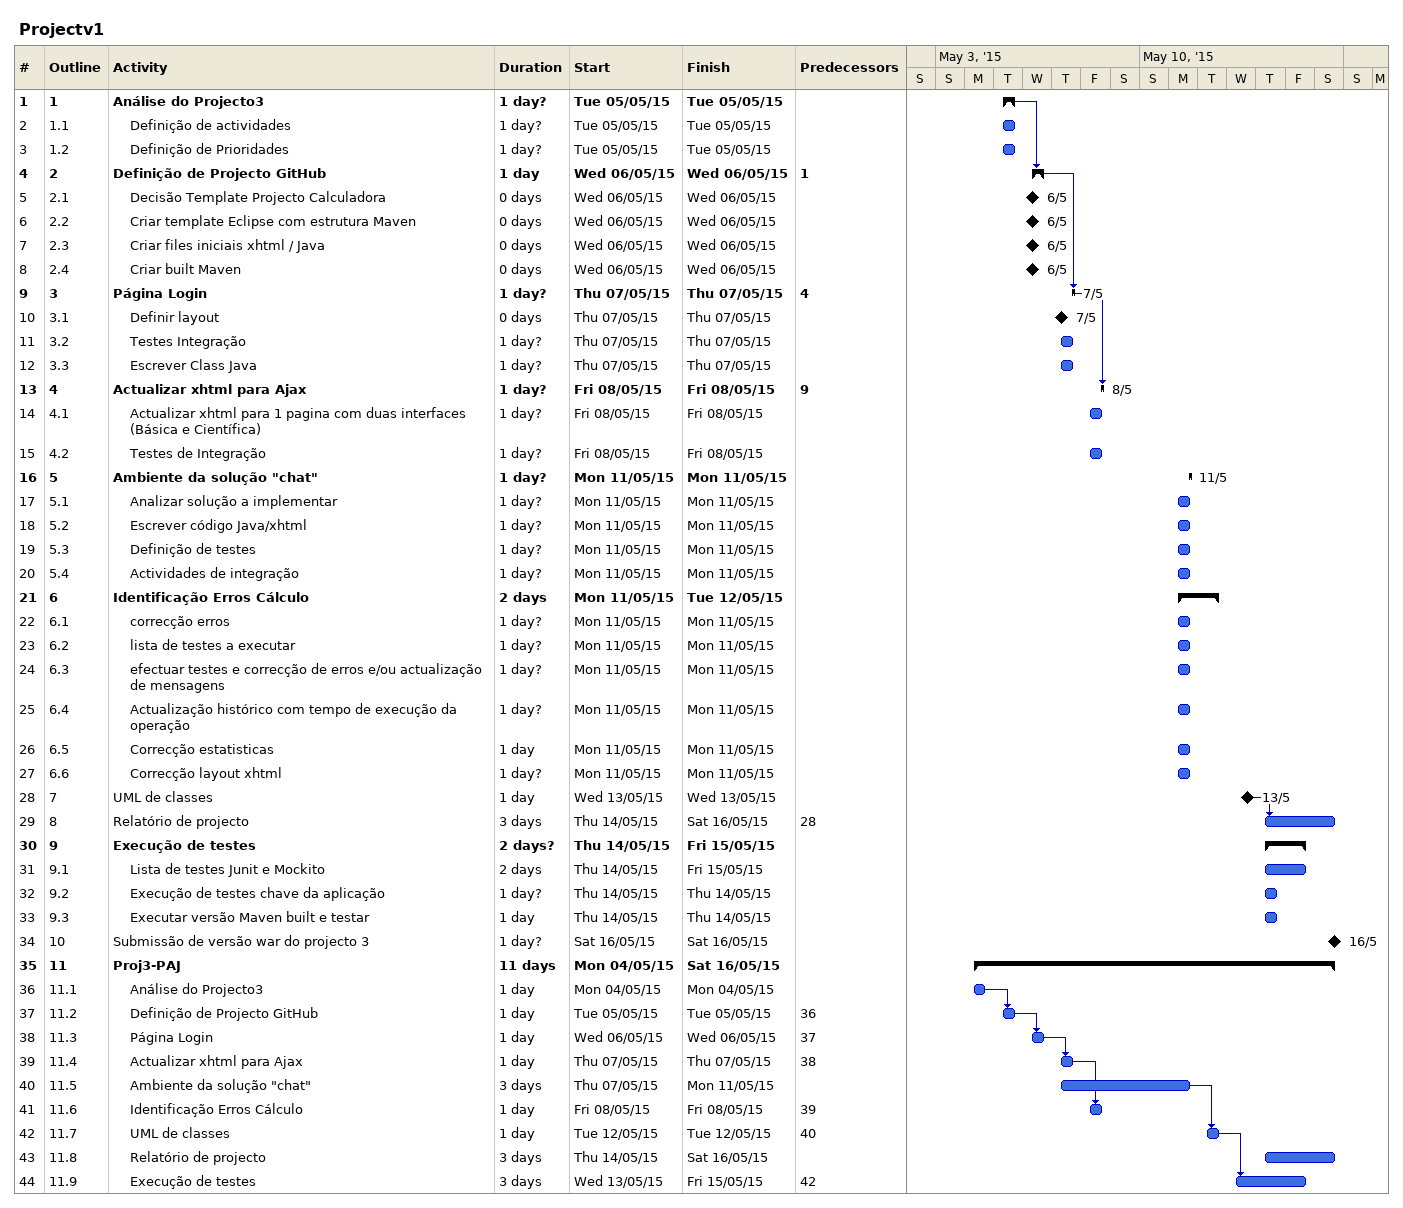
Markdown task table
Projectv1

| ID | WBS | Task | Duration | Start | Finish | Predecessors |
|---|---|---|---|---|---|---|
| 1 | 1 | **Análise do Projecto3** | 1d? | 2015-05-05 | 2015-05-05 |  |
| 2 | 1.1 | Definição de actividades | 1d? | 2015-05-05 | 2015-05-05 |  |
| 3 | 1.2 | Definição de Prioridades | 1d? | 2015-05-05 | 2015-05-05 |  |
| 4 | 2 | **Definição de Projecto GitHub** | 1d | 2015-05-06 | 2015-05-06 | 1 |
| 5 | 2.1 | Decisão Template Projecto Calculadora | 0d | 2015-05-06 | 2015-05-06 |  |
| 6 | 2.2 | Criar template Eclipse com estrutura Maven | 0d | 2015-05-06 | 2015-05-06 |  |
| 7 | 2.3 | Criar files iniciais xhtml / Java | 0d | 2015-05-06 | 2015-05-06 |  |
| 8 | 2.4 | Criar built Maven | 0d | 2015-05-06 | 2015-05-06 |  |
| 9 | 3 | **Página Login** | 1d? | 2015-05-07 | 2015-05-07 | 4 |
| 10 | 3.1 | Definir layout | 0d | 2015-05-07 | 2015-05-07 |  |
| 11 | 3.2 | Testes Integração | 1d? | 2015-05-07 | 2015-05-07 |  |
| 12 | 3.3 | Escrever Class Java | 1d? | 2015-05-07 | 2015-05-07 |  |
| 13 | 4 | **Actualizar xhtml para Ajax** | 1d? | 2015-05-08 | 2015-05-08 | 9 |
| 14 | 4.1 | Actualizar xhtml para 1 pagina com duas interfaces (Básica e Científica) | 1d? | 2015-05-08 | 2015-05-08 |  |
| 15 | 4.2 | Testes de Integração | 1d? | 2015-05-08 | 2015-05-08 |  |
| 16 | 5 | **Ambiente da solução "chat"** | 1d? | 2015-05-11 | 2015-05-11 |  |
| 17 | 5.1 | Analizar solução a implementar | 1d? | 2015-05-11 | 2015-05-11 |  |
| 18 | 5.2 | Escrever código Java/xhtml | 1d? | 2015-05-11 | 2015-05-11 |  |
| 19 | 5.3 | Definição de testes | 1d? | 2015-05-11 | 2015-05-11 |  |
| 20 | 5.4 | Actividades de integração | 1d? | 2015-05-11 | 2015-05-11 |  |
| 21 | 6 | **Identificação Erros Cálculo** | 2d | 2015-05-11 | 2015-05-12 |  |
| 22 | 6.1 | correcção erros | 1d? | 2015-05-11 | 2015-05-11 |  |
| 23 | 6.2 | lista de testes a executar | 1d? | 2015-05-11 | 2015-05-11 |  |
| 24 | 6.3 | efectuar testes e correcção de erros e/ou actualização de mensagens | 1d? | 2015-05-11 | 2015-05-11 |  |
| 25 | 6.4 | Actualização histórico com tempo de execução da operação | 1d? | 2015-05-11 | 2015-05-11 |  |
| 26 | 6.5 | Correcção estatisticas | 1d | 2015-05-11 | 2015-05-11 |  |
| 27 | 6.6 | Correcção layout xhtml | 1d? | 2015-05-11 | 2015-05-11 |  |
| 28 | 7 | UML de classes | 1d | 2015-05-13 | 2015-05-13 |  |
| 29 | 8 | Relatório de projecto | 3d | 2015-05-14 | 2015-05-16 | 28 |
| 30 | 9 | **Execução de testes** | 2d? | 2015-05-14 | 2015-05-15 |  |
| 31 | 9.1 | Lista de testes Junit e Mockito | 2d | 2015-05-14 | 2015-05-15 |  |
| 32 | 9.2 | Execução de testes chave da aplicação | 1d? | 2015-05-14 | 2015-05-14 |  |
| 33 | 9.3 | Executar versão Maven built e testar | 1d | 2015-05-14 | 2015-05-14 |  |
| 34 | 10 | Submissão de versão war do projecto 3 | 1d? | 2015-05-16 | 2015-05-16 |  |
| 35 | 11 | **Proj3-PAJ** | 11d | 2015-05-04 | 2015-05-16 |  |
| 36 | 11.1 | Análise do Projecto3 | 1d | 2015-05-04 | 2015-05-04 |  |
| 37 | 11.2 | Definição de Projecto GitHub | 1d | 2015-05-05 | 2015-05-05 | 36 |
| 38 | 11.3 | Página Login | 1d | 2015-05-06 | 2015-05-06 | 37 |
| 39 | 11.4 | Actualizar xhtml para Ajax | 1d | 2015-05-07 | 2015-05-07 | 38 |
| 40 | 11.5 | Ambiente da solução "chat" | 3d | 2015-05-07 | 2015-05-11 |  |
| 41 | 11.6 | Identificação Erros Cálculo | 1d | 2015-05-08 | 2015-05-08 | 39 |
| 42 | 11.7 | UML de classes | 1d | 2015-05-12 | 2015-05-12 | 40 |
| 43 | 11.8 | Relatório de projecto | 3d | 2015-05-14 | 2015-05-16 |  |
| 44 | 11.9 | Execução de testes | 3d | 2015-05-13 | 2015-05-15 | 42 |
